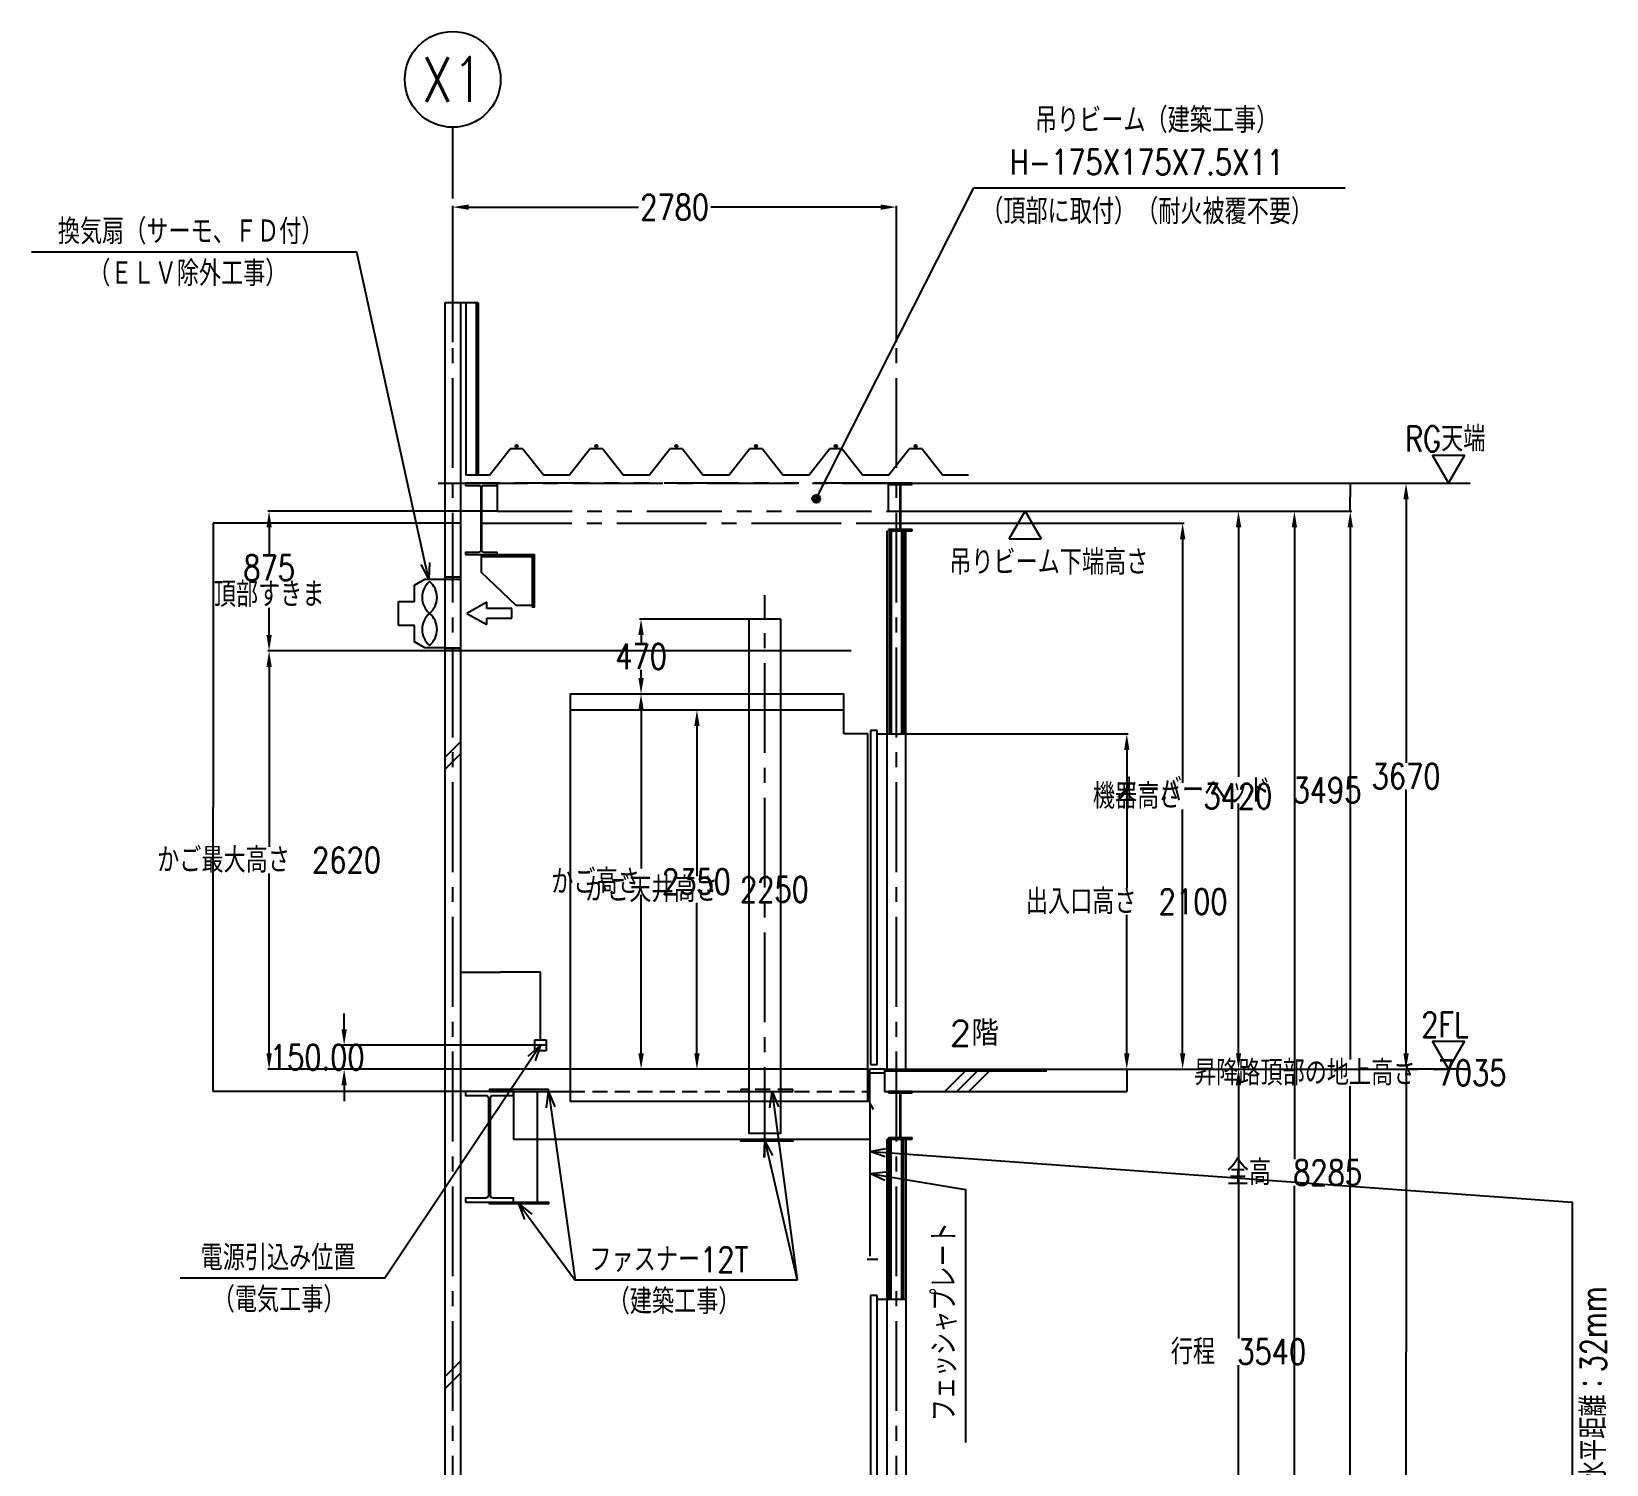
# Model space of a CAD drawing. Extents: x 6277 to 40502, y 903 to 24570.
# Drawn here: x 21461 to 31326, y 13831 to 22807 of the extents above; entities that cross this region are included whole.
import ezdxf
from ezdxf.enums import TextEntityAlignment as Align

# ---------------------------------------------------------------- set-up
doc = ezdxf.new("R2010")
doc.units = 0
doc.header["$LTSCALE"] = 750
doc.header["$MEASUREMENT"] = 0
for name, pattern in [('CENTER2', [1.125, 0.75, -0.125, 0.125, -0.125]), ('HIDDEN2', [0.1875, 0.125, -0.0625]), ('PHANTOM2', [1.25, 0.625, -0.125, 0.125, -0.125, 0.125, -0.125])]:
    doc.linetypes.add(name, pattern=pattern)
doc.layers.get('0').update_dxf_attribs({"linetype": 'CONTINUOUS'})
doc.layers.get('DEFPOINTS').update_dxf_attribs({"color": 8, "linetype": 'CONTINUOUS'})
for name, color, linetype in [('00-CENT', 7, 'CENTER2'), ('00-OBJE', 3, 'CONTINUOUS'), ('01-寸法１', 6, 'CONTINUOUS'), ('01-床', 3, 'CONTINUOUS'), ('01-梁_S', 7, 'CONTINUOUS'), ('ZZ-BUILD-AXIS-T', 7, 'CENTER2'), ('ZZ-BUILD-BLN-T', 7, 'CONTINUOUS'), ('ZZ-BUILD-BM2', 2, 'CONTINUOUS'), ('ZZ-BUILD-F', 3, 'CONTINUOUS'), ('ZZ-BUILD-FF', 3, 'CONTINUOUS'), ('ZZ-BUILD-W', 3, 'CONTINUOUS'), ('ZZ-COMMENT', 6, 'CONTINUOUS'), ('ZZ-DIM-COM1', 6, 'CONTINUOUS'), ('ZZ-DIM-COM2', 7, 'CONTINUOUS'), ('ZZ-ETC', 7, 'CONTINUOUS'), ('ZZ-OBJE', 3, 'CONTINUOUS'), ('ZZ-TEXT', 4, 'CONTINUOUS')]:
    doc.layers.add(name, color=color, linetype=linetype)
doc.styles.add('MITOFREE', font='romans.shx', dxfattribs={"width": 0.8, "bigfont": 'extfont.shx'})
doc.styles.add('MITOH', font='romans.shx', dxfattribs={"width": 0.8, "bigfont": 'extfont.shx'})
doc.dimstyles.get("Standard").update_dxf_attribs({"dimtxt": 0.18, "dimasz": 0.18, "dimexe": 0.18, "dimexo": 0.0625, "dimgap": 0.09, "dimtad": 0, "dimtih": 1, "dimtoh": 1, "dimzin": 0, "dimdsep": 46, "dimtxsty": 'MITOH', "dimcen": 0.09, "dimadec": 0, "dimazin": 0, "dimtfac": 1, "dimtofl": 0, "dimtmove": 2, "dimatfit": 3, "dimfxl": 1, "dimtolj": 1, "dimarcsym": 0})

# ---------------------------------------------------------------- blocks, each defined once
blk = doc.blocks.new('*U221')
at = {"layer": 'ZZ-COMMENT', "style": 'MITOH', "width": 0.8}
for s, p in [('換気扇（サーモ、ＦＤ付）', (21458.6, 21634.9)), ('（ＥＬＶ除外工事）', (21649.1, 21372.4))]:
    blk.add_text(s, height=157.5, dxfattribs=at).set_placement(p)
blk = doc.blocks.new('_OPEN30')
at = {"color": 0, "linetype": 'ByBlock'}
for p, q in [((-1, 0.268), (0, 0)), ((0, 0), (-1, -0.268)), ((0, 0), (-1, 0))]:
    blk.add_line(p, q, dxfattribs=at)
blk = doc.blocks.new('*U222')
at = {"layer": 'ZZ-COMMENT'}
blk.add_lwpolyline([(23760.5, 19634.1), (23331.9, 21584.9), (23321.9, 21584.9)], dxfattribs=at)
at = {"layer": 'ZZ-COMMENT', "xscale": 100, "yscale": 100, "zscale": 100, "rotation": 282.3895427783778}
blk.add_blockref('_OPEN30', (23781.9, 19536.4), dxfattribs=at)
blk = doc.blocks.new('*U225')
at = {"layer": 'ZZ-COMMENT', "style": 'MITOH', "width": 0.8}
blk.add_text('フェッシャプレート', height=157.5, rotation=90, dxfattribs=at).set_placement((27088.9, 14261.1))
blk = doc.blocks.new('*U226')
at = {"layer": 'ZZ-COMMENT'}
blk.add_lwpolyline([(26642.5, 15796.5), (27143.9, 15712.9), (27143.9, 15702.9)], dxfattribs=at)
at = {"layer": 'ZZ-COMMENT', "xscale": 100, "yscale": 100, "zscale": 100, "rotation": 170.5376777919743}
blk.add_blockref('_OPEN30', (26543.9, 15812.9), dxfattribs=at)
blk = doc.blocks.new('*U227')
at = {"layer": 'ZZ-COMMENT', "style": 'MITOH', "width": 0.8}
for s, p in [('かごの床先と昇降路の壁（フェッシャプレート）との水平距離：32mm', (31156.4, 10548.1)), ('出入口の床先とかごの床先との水平距離：10mm', (30893.9, 10539.7))]:
    blk.add_text(s, height=157.5, rotation=90, dxfattribs=at).set_placement(p)
blk = doc.blocks.new('*U228')
at = {"layer": 'ZZ-COMMENT'}
blk.add_lwpolyline([(26643.6, 15944.2), (30943.9, 15632.9), (30943.9, 15622.9)], dxfattribs=at)
at = {"layer": 'ZZ-COMMENT', "xscale": 100, "yscale": 100, "zscale": 100, "rotation": 175.86004902017}
blk.add_blockref('_OPEN30', (26543.9, 15951.4), dxfattribs=at)
blk = doc.blocks.new('*D275')
at = {"layer": 'DEFPOINTS', "color": 0, "transparency": 16777216}
for p in [(26878.9, 21707.4), (24098.9, 20857.4), (26878.9, 20857.4)]:
    blk.add_point(p, dxfattribs=at)
at = {"layer": 'ZZ-DIM-COM1', "color": 0, "lineweight": -2, "transparency": 16777216}
for p, q in [((24098.9, 20860.5), (24098.9, 21716.4)), ((24198.9, 21707.4), (25262.4, 21707.4)), ((26778.9, 21707.4), (25715.4, 21707.4)), ((26878.9, 20860.5), (26878.9, 21716.4))]:
    blk.add_line(p, q, dxfattribs=at)
at = {"layer": 'ZZ-DIM-COM1', "color": 0, "transparency": 16777216}
for points in [[(24198.9, 21724), (24198.9, 21690.7), (24098.9, 21707.4)], [(26778.9, 21724), (26778.9, 21690.7), (26878.9, 21707.4)]]:
    blk.add_solid(points, dxfattribs=at)
at = {"layer": 'ZZ-DIM-COM1', "color": 0, "transparency": 16777216, "insert": (25488.9, 21707.4), "char_height": 157.5, "attachment_point": 5, "style": 'MITOH'}
blk.add_mtext('\\A1;2780', dxfattribs=at)
blk = doc.blocks.new('*D276')
at = {"layer": 'DEFPOINTS', "color": 0, "transparency": 16777216}
for p in [(26936.4, 18407.4), (28321.4, 18407.4), (27821.4, 16307.4)]:
    blk.add_point(p, dxfattribs=at)
at = {"layer": 'ZZ-DIM-COM1', "color": 0, "lineweight": -2, "transparency": 16777216}
for p, q in [((26939.5, 18407.4), (28330.4, 18407.4)), ((28321.4, 18307.4), (28321.4, 17440.6)), ((28321.4, 16407.4), (28321.4, 17274.1)), ((27824.5, 16307.4), (28330.4, 16307.4))]:
    blk.add_line(p, q, dxfattribs=at)
at = {"layer": 'ZZ-DIM-COM1', "color": 0, "transparency": 16777216}
for points in [[(28304.8, 18307.4), (28338.1, 18307.4), (28321.4, 18407.4)], [(28304.8, 16407.4), (28338.1, 16407.4), (28321.4, 16307.4)]]:
    blk.add_solid(points, dxfattribs=at)
at = {"layer": 'ZZ-DIM-COM1', "color": 0, "transparency": 16777216, "insert": (28321.4, 17357.4), "char_height": 157.5, "attachment_point": 5, "style": 'MITOH'}
blk.add_mtext('\\A1;出入口高さ\u30002100', dxfattribs=at)
blk = doc.blocks.new('*D277')
at = {"layer": 'DEFPOINTS', "color": 0, "transparency": 16777216}
for p in [(26828.9, 19977.4), (30070.8, 19977.4), (27821.4, 16307.4)]:
    blk.add_point(p, dxfattribs=at)
at = {"layer": 'ZZ-DIM-COM1', "color": 0, "lineweight": -2, "transparency": 16777216}
for p, q in [((26832, 19977.4), (30079.8, 19977.4)), ((30070.8, 19877.4), (30070.8, 18225.6)), ((30070.8, 16407.4), (30070.8, 18059.1)), ((27824.5, 16307.4), (30079.8, 16307.4))]:
    blk.add_line(p, q, dxfattribs=at)
at = {"layer": 'ZZ-DIM-COM1', "color": 0, "transparency": 16777216}
for points in [[(30054.2, 19877.4), (30087.5, 19877.4), (30070.8, 19977.4)], [(30054.2, 16407.4), (30087.5, 16407.4), (30070.8, 16307.4)]]:
    blk.add_solid(points, dxfattribs=at)
at = {"layer": 'ZZ-DIM-COM1', "color": 0, "transparency": 16777216, "insert": (30070.8, 18142.4), "char_height": 157.5, "attachment_point": 5, "style": 'MITOH'}
blk.add_mtext('\\A1;3670', dxfattribs=at)
blk = doc.blocks.new('*D279')
at = {"layer": 'DEFPOINTS', "color": 0, "transparency": 16777216}
for p in [(27821.4, 16307.4), (29021.4, 16307.4), (27821.4, 12767.4)]:
    blk.add_point(p, dxfattribs=at)
at = {"layer": 'ZZ-DIM-COM1', "color": 0, "lineweight": -2, "transparency": 16777216}
for p, q in [((27824.5, 16307.4), (29030.4, 16307.4)), ((29021.4, 16207.4), (29021.4, 14620.6)), ((29021.4, 12867.4), (29021.4, 14454.1)), ((27824.5, 12767.4), (29030.4, 12767.4))]:
    blk.add_line(p, q, dxfattribs=at)
at = {"layer": 'ZZ-DIM-COM1', "color": 0, "transparency": 16777216}
for points in [[(29004.8, 16207.4), (29038.1, 16207.4), (29021.4, 16307.4)], [(29004.8, 12867.4), (29038.1, 12867.4), (29021.4, 12767.4)]]:
    blk.add_solid(points, dxfattribs=at)
at = {"layer": 'ZZ-DIM-COM1', "color": 0, "transparency": 16777216, "insert": (29021.4, 14537.4), "char_height": 157.5, "attachment_point": 5, "style": 'MITOH'}
blk.add_mtext('\\A1;行程\u30003540', dxfattribs=at)
blk = doc.blocks.new('*D280')
at = {"layer": 'DEFPOINTS', "color": 0, "transparency": 16777216}
for p in [(26828.9, 19802.4), (29021.4, 19802.4), (27821.4, 16307.4)]:
    blk.add_point(p, dxfattribs=at)
at = {"layer": 'ZZ-DIM-COM1', "color": 0, "lineweight": -2, "transparency": 16777216}
for p, q in [((26832, 19802.4), (29030.4, 19802.4)), ((29021.4, 19702.4), (29021.4, 18138.1)), ((29021.4, 16407.4), (29021.4, 17971.6)), ((27824.5, 16307.4), (29030.4, 16307.4))]:
    blk.add_line(p, q, dxfattribs=at)
at = {"layer": 'ZZ-DIM-COM1', "color": 0, "transparency": 16777216}
for points in [[(29004.8, 19702.4), (29038.1, 19702.4), (29021.4, 19802.4)], [(29004.8, 16407.4), (29038.1, 16407.4), (29021.4, 16307.4)]]:
    blk.add_solid(points, dxfattribs=at)
at = {"layer": 'ZZ-DIM-COM1', "color": 0, "transparency": 16777216, "insert": (29021.4, 18054.9), "char_height": 157.5, "attachment_point": 5, "style": 'MITOH'}
blk.add_mtext('\\A1;オーバーヘッド\u30003495', dxfattribs=at)
blk = doc.blocks.new('*D281')
at = {"layer": 'DEFPOINTS', "color": 0, "transparency": 16777216}
for p in [(26828.9, 19977.4), (29721.4, 19977.4), (26828.9, 19802.4)]:
    blk.add_point(p, dxfattribs=at)
at = {"layer": 'ZZ-DIM-COM1', "color": 0, "lineweight": -2, "transparency": 16777216}
for p, q in [((26829, 19977.4), (29721.6, 19977.4)), ((29721.4, 19977.2), (29721.4, 19890)), ((29721.4, 19802.5), (29721.4, 19889.7)), ((26829, 19802.4), (29721.6, 19802.4))]:
    blk.add_line(p, q, dxfattribs=at)
at = {"layer": 'ZZ-DIM-COM1', "color": 0, "transparency": 16777216}
for points in [[(29721.4, 19977.2), (29721.4, 19977.2), (29721.4, 19977.4)], [(29721.4, 19802.5), (29721.4, 19802.5), (29721.4, 19802.4)]]:
    blk.add_solid(points, dxfattribs=at)
at = {"layer": 'ZZ-DIM-COM1', "color": 0, "transparency": 16777216, "insert": (29721.4, 19889.9), "char_height": 0.18, "attachment_point": 5, "style": 'MITOH'}
blk.add_mtext('\\A1;175.00', dxfattribs=at)
blk = doc.blocks.new('*D282')
at = {"layer": 'DEFPOINTS', "color": 0, "transparency": 16777216}
for p in [(26828.9, 19802.4), (29371.4, 19802.4), (26803.9, 11517.4)]:
    blk.add_point(p, dxfattribs=at)
at = {"layer": 'ZZ-DIM-COM1', "color": 0, "lineweight": -2, "transparency": 16777216}
for p, q in [((26832, 19802.4), (29380.4, 19802.4)), ((29371.4, 19702.4), (29371.4, 15743.1)), ((29371.4, 11617.4), (29371.4, 15576.6)), ((26807, 11517.4), (29380.4, 11517.4))]:
    blk.add_line(p, q, dxfattribs=at)
at = {"layer": 'ZZ-DIM-COM1', "color": 0, "transparency": 16777216}
for points in [[(29354.8, 19702.4), (29388.1, 19702.4), (29371.4, 19802.4)], [(29354.8, 11617.4), (29388.1, 11617.4), (29371.4, 11517.4)]]:
    blk.add_solid(points, dxfattribs=at)
at = {"layer": 'ZZ-DIM-COM1', "color": 0, "transparency": 16777216, "insert": (29371.4, 15659.9), "char_height": 157.5, "attachment_point": 5, "style": 'MITOH'}
blk.add_mtext('\\A1;全高\u30008285', dxfattribs=at)
blk = doc.blocks.new('*D283')
at = {"layer": 'DEFPOINTS', "color": 0, "transparency": 16777216}
for p in [(26828.9, 19802.4), (29721.4, 19802.4), (27896.4, 12767.4)]:
    blk.add_point(p, dxfattribs=at)
at = {"layer": 'ZZ-DIM-COM1', "color": 0, "lineweight": -2, "transparency": 16777216}
for p, q in [((26832, 19802.4), (29730.4, 19802.4)), ((29721.4, 19702.4), (29721.4, 16368.1)), ((29721.4, 12867.4), (29721.4, 16201.6)), ((27899.5, 12767.4), (29730.4, 12767.4))]:
    blk.add_line(p, q, dxfattribs=at)
at = {"layer": 'ZZ-DIM-COM1', "color": 0, "transparency": 16777216}
for points in [[(29704.8, 19702.4), (29738.1, 19702.4), (29721.4, 19802.4)], [(29704.8, 12867.4), (29738.1, 12867.4), (29721.4, 12767.4)]]:
    blk.add_solid(points, dxfattribs=at)
at = {"layer": 'ZZ-DIM-COM1', "color": 0, "transparency": 16777216, "insert": (29721.4, 16284.9), "char_height": 157.5, "attachment_point": 5, "style": 'MITOH'}
blk.add_mtext('\\A1;昇降路頂部の地上高さ\u30007035', dxfattribs=at)
blk = doc.blocks.new('*D284')
at = {"layer": 'DEFPOINTS', "color": 0, "transparency": 16777216}
for p in [(22948.9, 18927.4), (26598.9, 18927.4), (26698.9, 16307.4)]:
    blk.add_point(p, dxfattribs=at)
at = {"layer": 'ZZ-DIM-COM1', "color": 0, "lineweight": -2, "transparency": 16777216}
for p, q in [((26595.8, 18927.4), (22939.9, 18927.4)), ((22948.9, 18827.4), (22948.9, 17700.6)), ((22948.9, 16407.4), (22948.9, 17534.1)), ((26695.8, 16307.4), (22939.9, 16307.4))]:
    blk.add_line(p, q, dxfattribs=at)
at = {"layer": 'ZZ-DIM-COM1', "color": 0, "transparency": 16777216}
for points in [[(22932.3, 18827.4), (22965.6, 18827.4), (22948.9, 18927.4)], [(22932.3, 16407.4), (22965.6, 16407.4), (22948.9, 16307.4)]]:
    blk.add_solid(points, dxfattribs=at)
at = {"layer": 'ZZ-DIM-COM1', "color": 0, "transparency": 16777216, "insert": (22948.9, 17617.4), "char_height": 157.5, "attachment_point": 5, "style": 'MITOH'}
blk.add_mtext('\\A1;かご最大高さ\u30002620', dxfattribs=at)
blk = doc.blocks.new('*D285')
at = {"layer": 'DEFPOINTS', "color": 0, "transparency": 16777216}
for p in [(22948.9, 19802.4), (24377.9, 19802.4), (26598.9, 18927.4)]:
    blk.add_point(p, dxfattribs=at)
at = {"layer": 'ZZ-DIM-COM1', "color": 0, "lineweight": -2, "transparency": 16777216}
for p, q in [((24374.8, 19802.4), (22939.9, 19802.4)), ((22948.9, 19702.4), (22948.9, 19531.4)), ((22948.9, 19027.4), (22948.9, 19198.4)), ((26595.8, 18927.4), (22939.9, 18927.4))]:
    blk.add_line(p, q, dxfattribs=at)
at = {"layer": 'ZZ-DIM-COM1', "color": 0, "transparency": 16777216}
for points in [[(22932.3, 19702.4), (22965.6, 19702.4), (22948.9, 19802.4)], [(22932.3, 19027.4), (22965.6, 19027.4), (22948.9, 18927.4)]]:
    blk.add_solid(points, dxfattribs=at)
at = {"layer": 'ZZ-DIM-COM1', "color": 0, "transparency": 16777216, "char_height": 157.5, "attachment_point": 5, "style": 'MITOH'}
for s, insert in [('\\A1;875', (22948.9, 19448.1)), ('\\A1;頂部すきま', (22948.9, 19281.6))]:
    blk.add_mtext(s, dxfattribs=dict(at, insert=insert))
blk = doc.blocks.new('*D286')
at = {"layer": 'DEFPOINTS', "color": 0, "transparency": 16777216}
for p in [(27821.4, 16307.4), (28321.4, 16307.4), (26977.9, 16167.4)]:
    blk.add_point(p, dxfattribs=at)
at = {"layer": 'ZZ-DIM-COM1', "color": 0, "lineweight": -2, "transparency": 16777216}
for p, q in [((27821.5, 16307.4), (28321.6, 16307.4)), ((28321.4, 16307.2), (28321.4, 16168)), ((26978, 16167.4), (28321.6, 16167.4)), ((28321.4, 16167.5), (28321.4, 16167.6))]:
    blk.add_line(p, q, dxfattribs=at)
at = {"layer": 'ZZ-DIM-COM1', "color": 0, "transparency": 16777216}
for points in [[(28321.4, 16307.2), (28321.4, 16307.2), (28321.4, 16307.4)], [(28321.4, 16167.5), (28321.4, 16167.5), (28321.4, 16167.4)]]:
    blk.add_solid(points, dxfattribs=at)
at = {"layer": 'ZZ-DIM-COM1', "color": 0, "transparency": 16777216, "insert": (28321.4, 16167.8), "char_height": 0.18, "attachment_point": 5, "style": 'MITOH'}
blk.add_mtext('\\A1;140.00', dxfattribs=at)
blk = doc.blocks.new('*U241')
at = {"layer": 'ZZ-TEXT', "style": 'MITOH', "width": 0.8}
blk.add_text('2FL', height=157.5, dxfattribs=at).set_placement((29998.4, 16666.4))
blk = doc.blocks.new('*U242')
at = {"layer": 'ZZ-TEXT', "style": 'MITOH', "width": 0.8}
blk.add_text('RG天端', height=157.5, dxfattribs=at).set_placement((29897, 20336.4))
blk = doc.blocks.new('*U243')
at = {"layer": 'ZZ-COMMENT', "style": 'MITOH', "width": 0.8}
for s, p in [('電源引込み位置', (22353, 15207.1)), ('（電気工事）', (22428.6, 14944.6))]:
    blk.add_text(s, height=157.5, dxfattribs=at).set_placement(p)
blk = doc.blocks.new('*U244')
at = {"layer": 'ZZ-COMMENT'}
blk.add_lwpolyline([(24426.3, 16533.3), (23506.6, 15157.1), (23496.6, 15157.1)], dxfattribs=at)
at = {"layer": 'ZZ-COMMENT', "xscale": 100, "yscale": 100, "zscale": 100, "rotation": 56.24244146039536}
blk.add_blockref('_OPEN30', (24481.9, 16616.4), dxfattribs=at)
blk = doc.blocks.new('*D295')
at = {"layer": 'DEFPOINTS', "color": 0, "transparency": 16777216}
for p in [(23418.9, 16457.4), (24683.9, 16457.4), (24048.9, 16307.4)]:
    blk.add_point(p, dxfattribs=at)
at = {"layer": 'ZZ-DIM-COM2', "color": 0, "lineweight": -2, "transparency": 16777216}
for p, q in [((23418.9, 16557.4), (23418.9, 16657.4)), ((24680.8, 16457.4), (23409.9, 16457.4)), ((24045.8, 16307.4), (23409.9, 16307.4)), ((23418.9, 16207.4), (23418.9, 16107.4))]:
    blk.add_line(p, q, dxfattribs=at)
at = {"layer": 'ZZ-DIM-COM2', "color": 0, "transparency": 16777216}
for points in [[(23402.3, 16557.4), (23435.6, 16557.4), (23418.9, 16457.4)], [(23402.3, 16207.4), (23435.6, 16207.4), (23418.9, 16307.4)]]:
    blk.add_solid(points, dxfattribs=at)
at = {"layer": 'ZZ-DIM-COM2', "color": 0, "transparency": 16777216, "insert": (23250.2, 16382.4), "char_height": 157.5, "attachment_point": 5, "style": 'MITOH'}
blk.add_mtext('\\A1;150.00', dxfattribs=at)
blk = doc.blocks.new('*D296')
at = {"layer": 'DEFPOINTS', "color": 0, "transparency": 16777216}
for p in [(24648.9, 16914.6), (24648.9, 16492.4), (24148.9, 16457.4)]:
    blk.add_point(p, dxfattribs=at)
at = {"layer": 'ZZ-DIM-COM1', "color": 0, "lineweight": -2, "transparency": 16777216}
for p, q in [((24148.9, 16457.4), (24148.9, 16914.8)), ((24149.1, 16914.6), (24398.5, 16914.6)), ((24648.7, 16914.6), (24399.4, 16914.6)), ((24648.9, 16492.4), (24648.9, 16914.8))]:
    blk.add_line(p, q, dxfattribs=at)
at = {"layer": 'ZZ-DIM-COM1', "color": 0, "transparency": 16777216}
for points in [[(24149.1, 16914.6), (24149.1, 16914.5), (24148.9, 16914.6)], [(24648.7, 16914.6), (24648.7, 16914.5), (24648.9, 16914.6)]]:
    blk.add_solid(points, dxfattribs=at)
at = {"layer": 'ZZ-DIM-COM1', "color": 0, "transparency": 16777216, "insert": (24398.9, 16914.6), "char_height": 0.18, "attachment_point": 5, "style": 'MITOH'}
blk.add_mtext('\\A1;500.00', dxfattribs=at)
blk = doc.blocks.new('*D297')
at = {"layer": 'DEFPOINTS', "color": 0, "transparency": 16777216}
for p in [(25953.9, 18657.4), (25278.9, 16307.4), (25953.9, 16307.4)]:
    blk.add_point(p, dxfattribs=at)
at = {"layer": 'ZZ-DIM-COM1', "color": 0, "lineweight": -2, "transparency": 16777216}
for p, q in [((25950.8, 18657.4), (25269.9, 18657.4)), ((25278.9, 18557.4), (25278.9, 17565.6)), ((25278.9, 16407.4), (25278.9, 17399.1)), ((25950.8, 16307.4), (25269.9, 16307.4))]:
    blk.add_line(p, q, dxfattribs=at)
at = {"layer": 'ZZ-DIM-COM1', "color": 0, "transparency": 16777216}
for points in [[(25262.3, 18557.4), (25295.6, 18557.4), (25278.9, 18657.4)], [(25262.3, 16407.4), (25295.6, 16407.4), (25278.9, 16307.4)]]:
    blk.add_solid(points, dxfattribs=at)
at = {"layer": 'ZZ-DIM-COM1', "color": 0, "transparency": 16777216, "insert": (25278.9, 17482.4), "char_height": 157.5, "attachment_point": 5, "style": 'MITOH'}
blk.add_mtext('\\A1;かご高さ\u30002350', dxfattribs=at)
blk = doc.blocks.new('*D298')
at = {"layer": 'DEFPOINTS', "color": 0, "transparency": 16777216}
for p in [(25278.9, 19127.4), (25953.9, 19127.4), (25953.9, 18657.4)]:
    blk.add_point(p, dxfattribs=at)
at = {"layer": 'ZZ-DIM-COM1', "color": 0, "lineweight": -2, "transparency": 16777216}
for p, q in [((25950.8, 19127.4), (25269.9, 19127.4)), ((25278.9, 19027.4), (25278.9, 18975.6)), ((25278.9, 18757.4), (25278.9, 18809.1)), ((25950.8, 18657.4), (25269.9, 18657.4))]:
    blk.add_line(p, q, dxfattribs=at)
at = {"layer": 'ZZ-DIM-COM1', "color": 0, "transparency": 16777216}
for points in [[(25262.3, 19027.4), (25295.6, 19027.4), (25278.9, 19127.4)], [(25262.3, 18757.4), (25295.6, 18757.4), (25278.9, 18657.4)]]:
    blk.add_solid(points, dxfattribs=at)
at = {"layer": 'ZZ-DIM-COM1', "color": 0, "transparency": 16777216, "insert": (25278.9, 18892.4), "char_height": 157.5, "attachment_point": 5, "style": 'MITOH'}
blk.add_mtext('\\A1;470', dxfattribs=at)
blk = doc.blocks.new('*D299')
at = {"layer": 'DEFPOINTS', "color": 0, "transparency": 16777216}
for p in [(25628.9, 18557.4), (25953.9, 18557.4), (25953.9, 16307.4)]:
    blk.add_point(p, dxfattribs=at)
at = {"layer": 'ZZ-DIM-COM1', "color": 0, "lineweight": -2, "transparency": 16777216}
for p, q in [((25950.8, 18557.4), (25619.9, 18557.4)), ((25628.9, 18457.4), (25628.9, 17515.6)), ((25628.9, 16407.4), (25628.9, 17349.1)), ((25950.8, 16307.4), (25619.9, 16307.4))]:
    blk.add_line(p, q, dxfattribs=at)
at = {"layer": 'ZZ-DIM-COM1', "color": 0, "transparency": 16777216}
for points in [[(25612.3, 18457.4), (25645.6, 18457.4), (25628.9, 18557.4)], [(25612.3, 16407.4), (25645.6, 16407.4), (25628.9, 16307.4)]]:
    blk.add_solid(points, dxfattribs=at)
at = {"layer": 'ZZ-DIM-COM1', "color": 0, "transparency": 16777216, "insert": (25628.9, 17432.4), "char_height": 157.5, "attachment_point": 5, "style": 'MITOH'}
blk.add_mtext('\\A1;かご天井高さ\u30002250', dxfattribs=at)
blk = doc.blocks.new('*U247')
at = {"layer": '01-寸法１', "color": 6, "style": 'MITOFREE', "width": 0.8}
blk.add_text('（頂部に取付）（耐火被覆不要）', height=157.5, rotation=359.93465, dxfattribs=at).set_placement((27242.6, 21761.3))
blk = doc.blocks.new('*U248')
at = {"layer": '01-寸法１', "color": 6, "style": 'MITOFREE', "width": 0.8}
for s, p in [('吊りビーム（建築工事）', (27578.7, 22332.9)), ('H-175X175X7.5X11', (27420.6, 22070.6))]:
    blk.add_text(s, height=157.5, rotation=359.93465, dxfattribs=at).set_placement(p)
blk = doc.blocks.new('DOTSMALL')
at = {"color": 0, "linetype": 'ByBlock'}
blk.add_line((0, 0), (-1, 0), dxfattribs=at)
for radius in [0.25, 0.17, 0.09]:
    blk.add_circle((0, 0), radius, dxfattribs=at)
blk = doc.blocks.new('*U249')
at = {"layer": 'ZZ-COMMENT'}
blk.add_lwpolyline([(26209.6, 20040), (27197.4, 21987.2)], dxfattribs=at)
at = {"layer": 'ZZ-COMMENT', "xscale": 100, "yscale": 100, "zscale": 100, "rotation": 243.1038301232013}
blk.add_blockref('DOTSMALL', (26209.6, 20040), dxfattribs=at)
blk = doc.blocks.new('*D302')
at = {"layer": 'DEFPOINTS', "color": 0, "transparency": 16777216}
for p in [(30471.4, 16307.4), (30070.8, 12767.4), (30471.4, 12767.4)]:
    blk.add_point(p, dxfattribs=at)
at = {"layer": 'ZZ-DIM-COM1', "color": 0, "lineweight": -2, "transparency": 16777216}
for p, q in [((30471.4, 16307.4), (30070.7, 16307.4)), ((30070.8, 16307.2), (30070.8, 14537.5)), ((30070.8, 12767.5), (30070.8, 14537.2)), ((30471.4, 12767.4), (30070.7, 12767.4))]:
    blk.add_line(p, q, dxfattribs=at)
at = {"layer": 'ZZ-DIM-COM1', "color": 0, "transparency": 16777216}
for points in [[(30070.8, 16307.2), (30070.9, 16307.2), (30070.8, 16307.4)], [(30070.8, 12767.5), (30070.9, 12767.5), (30070.8, 12767.4)]]:
    blk.add_solid(points, dxfattribs=at)
at = {"layer": 'ZZ-DIM-COM1', "color": 0, "transparency": 16777216, "insert": (30070.8, 14537.4), "char_height": 0.18, "attachment_point": 5, "style": 'MITOH'}
blk.add_mtext('\\A1;3540.00', dxfattribs=at)
blk = doc.blocks.new('*D303')
at = {"layer": 'DEFPOINTS', "color": 0, "transparency": 16777216}
for p in [(22598.9, 19727.4), (24148.9, 19727.4), (24178.9, 16167.4)]:
    blk.add_point(p, dxfattribs=at)
at = {"layer": 'ZZ-DIM-COM1', "color": 0, "lineweight": -2, "transparency": 16777216}
for p, q in [((24148.9, 19727.4), (22598.7, 19727.4)), ((22598.9, 19727.2), (22598.9, 17947.5)), ((22598.9, 16167.5), (22598.9, 17947.2)), ((24178.9, 16167.4), (22598.7, 16167.4))]:
    blk.add_line(p, q, dxfattribs=at)
at = {"layer": 'ZZ-DIM-COM1', "color": 0, "transparency": 16777216}
for points in [[(22598.9, 19727.2), (22598.9, 19727.2), (22598.9, 19727.4)], [(22598.9, 16167.5), (22598.9, 16167.5), (22598.9, 16167.4)]]:
    blk.add_solid(points, dxfattribs=at)
at = {"layer": 'ZZ-DIM-COM1', "color": 0, "transparency": 16777216, "insert": (22598.9, 17947.4), "char_height": 0.18, "attachment_point": 5, "style": 'MITOH'}
blk.add_mtext('\\A1;3560.00', dxfattribs=at)
blk = doc.blocks.new('*D304')
at = {"layer": 'DEFPOINTS', "color": 0, "transparency": 16777216}
for p in [(26708.9, 19727.4), (28671.4, 19727.4), (27821.4, 16307.4)]:
    blk.add_point(p, dxfattribs=at)
at = {"layer": 'ZZ-DIM-COM1', "color": 0, "lineweight": -2, "transparency": 16777216}
for p, q in [((26712, 19727.4), (28680.4, 19727.4)), ((28671.4, 19627.4), (28671.4, 18100.6)), ((28671.4, 16407.4), (28671.4, 17934.1)), ((27824.5, 16307.4), (28680.4, 16307.4))]:
    blk.add_line(p, q, dxfattribs=at)
at = {"layer": 'ZZ-DIM-COM1', "color": 0, "transparency": 16777216}
for points in [[(28654.8, 19627.4), (28688.1, 19627.4), (28671.4, 19727.4)], [(28654.8, 16407.4), (28688.1, 16407.4), (28671.4, 16307.4)]]:
    blk.add_solid(points, dxfattribs=at)
at = {"layer": 'ZZ-DIM-COM1', "color": 0, "transparency": 16777216, "insert": (28671.4, 18017.4), "char_height": 157.5, "attachment_point": 5, "style": 'MITOH'}
blk.add_mtext('\\A1;機器高さ\u30003420', dxfattribs=at)
blk = doc.blocks.new('*U254')
at = {"layer": 'ZZ-COMMENT', "style": 'MITOH', "width": 0.8}
for s, p in [('ファスナー12T', (24788.4, 15195.4)), ('（建築工事）', (24903, 14932.9))]:
    blk.add_text(s, height=157.5, dxfattribs=at).set_placement(p)
blk = doc.blocks.new('*U255')
at = {"layer": 'ZZ-COMMENT'}
blk.add_lwpolyline([(25945.6, 16227.3), (26089.4, 15145.4)], dxfattribs=at)
at = {"layer": 'ZZ-COMMENT', "xscale": 100, "yscale": 100, "zscale": 100, "rotation": 97.56929894468422}
blk.add_blockref('_OPEN30', (25932.4, 16326.4), dxfattribs=at)
blk = doc.blocks.new('*U256')
at = {"layer": 'ZZ-COMMENT'}
blk.add_lwpolyline([(25909.5, 15919), (26089.4, 15145.4)], dxfattribs=at)
at = {"layer": 'ZZ-COMMENT', "xscale": 100, "yscale": 100, "zscale": 100, "rotation": 103.0862690427615}
blk.add_blockref('_OPEN30', (25886.9, 16016.4), dxfattribs=at)
blk = doc.blocks.new('*U257')
at = {"layer": 'ZZ-COMMENT'}
blk.add_lwpolyline([(24545.9, 16227.4), (24698.6, 15145.4)], dxfattribs=at)
at = {"layer": 'ZZ-COMMENT', "xscale": 100, "yscale": 100, "zscale": 100, "rotation": 98.03323976275992}
blk.add_blockref('_OPEN30', (24531.9, 16326.4), dxfattribs=at)
blk = doc.blocks.new('*U258')
at = {"layer": 'ZZ-COMMENT'}
blk.add_lwpolyline([(24406.2, 15541.9), (24698.6, 15145.4)], dxfattribs=at)
at = {"layer": 'ZZ-COMMENT', "xscale": 100, "yscale": 100, "zscale": 100, "rotation": 126.3974001665935}
blk.add_blockref('_OPEN30', (24346.9, 15622.4), dxfattribs=at)

msp = doc.modelspace()

# ---------------------------------------------------------------- linework, layer by layer
for p, q in [((27584.331, 19629.151), (27684.331, 19802.356)), ((27684.331, 19802.356), (27784.331, 19629.151)), ((27584.331, 19629.151), (27784.331, 19629.151))]:
    msp.add_line(p, q)
at = {"layer": '00-CENT', "linetype": 'CENTER2'}
msp.add_line((26053.92, 15757.356), (26053.92, 19277.356), dxfattribs=at)
at = {"layer": '00-OBJE', "linetype": 'Continuous'}
for p, q in [((26548.92, 18557.356), (24833.92, 18557.356)), ((26698.92, 16307.356), (24833.92, 16307.356))]:
    msp.add_line(p, q, dxfattribs=at)
for points in [[(26153.92, 19127.356), (25953.92, 19127.356), (25953.92, 15907.356), (26153.92, 15907.356)], [(26548.92, 18407.356), (26548.92, 18657.356), (24833.92, 18657.356), (24833.92, 16107.356), (26698.92, 16107.356), (26698.92, 18407.356)]]:
    msp.add_lwpolyline(points, close=True, dxfattribs=at)
at = {"layer": '01-寸法１', "color": 6, "linetype": 'Continuous'}
msp.add_line((27364.375, 21828.145), (29689.375, 21828.145), dxfattribs=at)
at = {"layer": '01-床'}
for p, q in [((24328.92, 20027.356), (24458.92, 20193.356)), ((24538.92, 20193.356), (24458.92, 20193.356)), ((24498.92, 20204.356), (24498.92, 20193.356)), ((24538.92, 20193.356), (24668.92, 20027.356)), ((24828.92, 20027.356), (24958.92, 20193.356)), ((25038.92, 20193.356), (24958.92, 20193.356)), ((24998.92, 20204.356), (24998.92, 20193.356)), ((25038.92, 20193.356), (25168.92, 20027.356)), ((25328.92, 20027.356), (25458.92, 20193.356)), ((25538.92, 20193.356), (25458.92, 20193.356)), ((25498.92, 20204.356), (25498.92, 20193.356)), ((25538.92, 20193.356), (25668.92, 20027.356)), ((25828.92, 20027.356), (25958.92, 20193.356)), ((26038.92, 20193.356), (25958.92, 20193.356)), ((25998.92, 20204.356), (25998.92, 20193.356)), ((26038.92, 20193.356), (26168.92, 20027.356)), ((26328.92, 20027.356), (26458.92, 20193.356)), ((26538.92, 20193.356), (26458.92, 20193.356)), ((26498.92, 20204.356), (26498.92, 20193.356)), ((26538.92, 20193.356), (26668.92, 20027.356)), ((26828.92, 20027.356), (26958.92, 20193.356)), ((27038.92, 20193.356), (26958.92, 20193.356)), ((26998.92, 20204.356), (26998.92, 20193.356)), ((27038.92, 20193.356), (27168.92, 20027.356)), ((24328.92, 20027.356), (24181.42, 20027.356)), ((24828.92, 20027.356), (24668.92, 20027.356)), ((25328.92, 20027.356), (25168.92, 20027.356)), ((25328.92, 20027.356), (25168.92, 20027.356)), ((25828.92, 20027.356), (25668.92, 20027.356)), ((25828.92, 20027.356), (25668.92, 20027.356)), ((26328.92, 20027.356), (26168.92, 20027.356)), ((26328.92, 20027.356), (26168.92, 20027.356)), ((26828.92, 20027.356), (26668.92, 20027.356)), ((26828.92, 20027.356), (26668.92, 20027.356)), ((27328.92, 20027.356), (27168.92, 20027.356)), ((27328.92, 20027.356), (27168.92, 20027.356))]:
    msp.add_line(p, q, dxfattribs=at)
for centre in [(24498.92, 20211.856), (24998.92, 20211.856), (25498.92, 20211.856), (25998.92, 20211.856), (26498.92, 20211.856), (26998.92, 20211.856)]:
    msp.add_circle(centre, 7.5, dxfattribs=at)
at = {"layer": '01-梁_S'}
for p, q in [((24478.92, 16167.356), (24833.92, 16167.356)), ((24478.92, 16167.356), (24478.92, 15869.356)), ((24478.92, 15869.356), (26708.92, 15869.356))]:
    msp.add_line(p, q, dxfattribs=at)
at = {"layer": '01-梁_S', "color": 2, "linetype": 'HIDDEN2'}
msp.add_line((24833.92, 16167.356), (26708.92, 16167.356), dxfattribs=at)
at = {"layer": '01-梁_S'}
for points in [[(24178.92, 19531.356), (24377.92, 19531.356), (24377.92, 19544.356), (24295.42, 19544.356, -0.414), (24282.42, 19557.356), (24282.42, 19951.356, -0.414), (24295.42, 19964.356), (24377.92, 19964.356), (24377.92, 19977.356), (24178.92, 19977.356), (24178.92, 19964.356), (24261.42, 19964.356, -0.414), (24274.42, 19951.356), (24274.42, 19557.356, -0.414), (24261.42, 19544.356), (24178.92, 19544.356), (24178.92, 19531.356)], [(24178.92, 15475.356), (24478.92, 15475.356), (24478.92, 15499.356), (24353.42, 15499.356, -0.414), (24335.42, 15517.356), (24335.42, 16125.356, -0.414), (24353.42, 16143.356), (24478.92, 16143.356), (24478.92, 16167.356), (24178.92, 16167.356), (24178.92, 16143.356), (24304.42, 16143.356, -0.414), (24322.42, 16125.356), (24322.42, 15517.356, -0.414), (24304.42, 15499.356), (24178.92, 15499.356), (24178.92, 15475.356)]]:
    msp.add_lwpolyline(points, format="xyb", dxfattribs=at)
at = {"layer": '01-梁_S', "color": 5, "linetype": 'PHANTOM2'}
msp.add_lwpolyline([(24377.92, 19977.356), (24377.92, 19802.356), (26828.92, 19802.356), (26828.92, 19977.356)], close=True, dxfattribs=at)
at = {"layer": '01-梁_S', "color": 2, "linetype": 'HIDDEN2'}
msp.add_lwpolyline([(25903.92, 16167.356), (26228.92, 16167.356), (26228.92, 16179.356), (25903.92, 16179.356)], close=True, dxfattribs=at)
at = {"layer": '01-梁_S'}
msp.add_lwpolyline([(25903.92, 15869.356), (26228.92, 15869.356), (26228.92, 15857.356), (25903.92, 15857.356)], close=True, dxfattribs=at)
at = {"layer": 'ZZ-BUILD-AXIS-T', "linetype": 'CENTER2'}
for p, q in [((24098.92, 10792.356), (24098.92, 22207.356)), ((26878.92, 10792.356), (26878.92, 21307.356)), ((24008.016, 19977.356), (30471.42, 19977.356)), ((27896.42, 16307.356), (30471.42, 16307.356))]:
    msp.add_line(p, q, dxfattribs=at)
at = {"layer": 'ZZ-BUILD-BLN-T'}
msp.add_circle((24098.92, 22507.356), 300, dxfattribs=at)
at = {"layer": 'ZZ-BUILD-BM2', "color": 3, "linetype": 'Continuous'}
for p, q in [((26977.92, 19977.356), (26828.92, 19977.356)), ((26828.92, 19977.356), (26828.92, 19969.356)), ((26977.92, 19977.356), (26828.92, 19977.356)), ((26828.92, 19977.356), (26828.92, 19969.356)), ((26828.92, 19969.356), (26900.67, 19969.356)), ((26828.92, 19969.356), (26900.67, 19969.356)), ((26900.67, 19969.356), (26900.67, 19687.356)), ((26906.17, 19969.356), (26977.92, 19969.356)), ((26906.17, 19687.356), (26906.17, 19969.356)), ((26906.17, 19969.356), (26977.92, 19969.356)), ((26977.92, 19969.356), (26977.92, 19977.356)), ((26977.92, 19969.356), (26977.92, 19977.356)), ((26900.67, 19687.356), (26828.92, 19687.356)), ((26828.92, 19687.356), (26828.92, 19679.356)), ((26828.92, 19679.356), (26977.92, 19679.356)), ((26977.92, 19687.356), (26906.17, 19687.356)), ((26977.92, 19679.356), (26977.92, 19687.356)), ((26977.92, 16167.356), (26828.92, 16167.356)), ((26828.92, 16167.356), (26828.92, 16159.356)), ((26828.92, 16159.356), (26900.67, 16159.356)), ((26900.67, 16159.356), (26900.67, 15877.356)), ((26906.17, 15877.356), (26906.17, 16159.356)), ((26906.17, 16159.356), (26977.92, 16159.356)), ((26977.92, 16159.356), (26977.92, 16167.356)), ((26900.67, 15877.356), (26828.92, 15877.356)), ((26828.92, 15877.356), (26828.92, 15869.356)), ((26828.92, 15869.356), (26977.92, 15869.356)), ((26977.92, 15877.356), (26906.17, 15877.356)), ((26977.92, 15869.356), (26977.92, 15877.356))]:
    msp.add_line(p, q, dxfattribs=at)
at = {"layer": 'ZZ-BUILD-F', "linetype": 'Continuous'}
for p, q in [((26803.92, 16297.356), (27821.42, 16297.356)), ((26803.92, 16167.356), (27821.42, 16167.356))]:
    msp.add_line(p, q, dxfattribs=at)
at = {"layer": 'ZZ-BUILD-F', "color": 7, "linetype": 'Continuous'}
for p, q in [((27311.42, 16297.356), (27181.42, 16167.356)), ((27386.42, 16297.356), (27256.42, 16167.356)), ((27461.42, 16297.356), (27331.42, 16167.356))]:
    msp.add_line(p, q, dxfattribs=at)
at = {"layer": 'ZZ-BUILD-FF', "linetype": 'Continuous'}
msp.add_line((26803.92, 16307.356), (27821.42, 16307.356), dxfattribs=at)
at = {"layer": 'ZZ-BUILD-W', "linetype": 'Continuous'}
for p, q in [((24048.92, 21107.356), (24048.92, 16167.356)), ((24258.92, 21107.356), (24048.92, 21107.356)), ((24148.92, 16167.356), (24148.92, 21107.356)), ((24181.42, 21107.356), (24181.42, 20027.356)), ((24246.42, 21107.356), (24246.42, 20027.356)), ((24258.92, 21107.356), (24258.92, 20027.356)), ((26821.42, 16307.356), (26821.42, 19679.356)), ((26833.92, 19679.356), (26833.92, 18407.356)), ((26846.42, 19679.356), (26846.42, 18407.356)), ((26911.42, 18407.356), (26911.42, 19679.356)), ((26923.92, 18407.356), (26923.92, 19679.356)), ((26936.42, 16307.356), (26936.42, 19679.356)), ((26756.92, 18407.356), (26936.42, 18407.356)), ((26821.42, 16307.356), (26936.42, 16307.356)), ((24048.92, 16167.356), (24048.92, 12767.356)), ((24148.92, 12767.356), (24148.92, 16167.356)), ((26821.42, 12767.356), (26821.42, 15869.356)), ((26821.42, 15869.356), (26936.42, 15869.356)), ((26833.92, 14867.356), (26833.92, 15869.356)), ((26846.42, 14867.356), (26846.42, 15869.356)), ((26911.42, 14867.356), (26911.42, 15869.356)), ((26923.92, 14867.356), (26923.92, 15869.356)), ((26936.42, 15869.356), (26936.42, 12767.356)), ((26756.92, 14867.356), (26936.42, 14867.356))]:
    msp.add_line(p, q, dxfattribs=at)
at = {"layer": 'ZZ-BUILD-W', "color": 7, "linetype": 'Continuous'}
for p, q in [((24048.92, 18259.856), (24148.92, 18359.856)), ((24048.92, 18184.856), (24148.92, 18284.856)), ((24048.92, 14379.856), (24148.92, 14479.856)), ((24048.92, 14304.856), (24148.92, 14404.856))]:
    msp.add_line(p, q, dxfattribs=at)
at = {"layer": 'ZZ-COMMENT'}
for p, q in [((23498.92, 21425.856), (21460.52, 21425.856)), ((27310.922, 15553.856), (27310.922, 13969.056)), ((31110.922, 15473.856), (31110.922, 10265.056)), ((23673.575, 14998.066), (22391.175, 14998.066)), ((26256.402, 14986.296), (24865.606, 14986.296))]:
    msp.add_line(p, q, dxfattribs=at)
at = {"layer": 'ZZ-ETC', "linetype": 'Continuous'}
for p, q in [((24313.114, 19232.368), (24188.12, 19162.356)), ((24188.12, 19162.356), (24313.126, 19092.368)), ((24313.117, 19192.37), (24313.114, 19232.368)), ((24468.917, 19192.356), (24313.117, 19192.37)), ((24468.923, 19132.356), (24468.917, 19192.356)), ((24313.126, 19092.368), (24313.121, 19132.37)), ((24313.121, 19132.369), (24468.923, 19132.356))]:
    msp.add_line(p, q, dxfattribs=at)
at = {"layer": 'ZZ-ETC', "extrusion": (1.1e-15, 0, -1)}
for p, q in [((24613.92, 16492.356), (24683.92, 16492.356)), ((24613.92, 16422.356), (24613.92, 16492.356)), ((24683.92, 16492.356), (24683.92, 16422.356)), ((24683.92, 16422.356), (24613.92, 16422.356))]:
    msp.add_line(p, q, dxfattribs=at)
at = {"layer": 'ZZ-OBJE', "color": 1, "linetype": 'CENTER2'}
msp.add_line((24282.42, 19727.356), (26708.92, 19727.356), dxfattribs=at)
at = {"layer": 'ZZ-OBJE'}
for p, q in [((23858.92, 19339.856), (23923.92, 19377.356)), ((23858.92, 19237.356), (23858.92, 19339.856)), ((23923.92, 19377.356), (24048.92, 19377.357)), ((24048.92, 19392.356), (24148.92, 19392.356)), ((24048.92, 19377.356), (24148.92, 19377.356)), ((23758.92, 19237.356), (23858.92, 19237.356)), ((23758.92, 19087.356), (23758.92, 19237.356)), ((23858.92, 19087.356), (23758.92, 19087.356)), ((23858.92, 18984.856), (23858.92, 19087.356)), ((23923.92, 18947.356), (23858.92, 18984.856)), ((24048.92, 18947.357), (23923.92, 18947.356)), ((24048.92, 18947.356), (24148.92, 18947.356)), ((26756.92, 18429.356), (26716.92, 18429.356)), ((26716.92, 18429.356), (26716.92, 16337.356)), ((26756.92, 16337.356), (26756.92, 18429.356)), ((26716.92, 16337.356), (26756.92, 16337.356)), ((26694.92, 15117.356), (26762.92, 15117.356)), ((26762.92, 15117.356), (26762.92, 15117.356)), ((26756.92, 14889.356), (26716.92, 14889.356)), ((26716.92, 14889.356), (26716.92, 12797.356)), ((26756.92, 12797.356), (26756.92, 14889.356))]:
    msp.add_line(p, q, dxfattribs=at)
at = {"layer": 'ZZ-OBJE', "linetype": 'Continuous'}
for p, q in [((24496.92, 19211.356), (24278.42, 19419.356)), ((26803.92, 16307.356), (26708.92, 16307.356)), ((26708.92, 16307.356), (26708.92, 16097.356)), ((26803.92, 16282.356), (26708.92, 16282.356)), ((26803.92, 16307.356), (26803.92, 16167.356)), ((24628.92, 16167.356), (24628.92, 15475.356)), ((26708.92, 16097.356), (26731.92, 16057.356)), ((26710.922, 16093.856), (26710.922, 15137.356)), ((26710.922, 16093.856), (26710.922, 16093.856)), ((26710.922, 15137.356), (26710.922, 15137.356))]:
    msp.add_line(p, q, dxfattribs=at)
at = {"layer": 'ZZ-OBJE', "linetype": 'Continuous', "extrusion": (1.1e-15, 0, -1)}
for p, q in [((26698.92, 16307.356), (26698.92, 16307.356)), ((26698.92, 16107.356), (26698.92, 16107.356))]:
    msp.add_line(p, q, dxfattribs=at)
at = {"layer": 'ZZ-OBJE', "linetype": 'Continuous'}
for points in [[(24278.42, 19519.356), (24278.42, 19531.356), (24608.92, 19531.356), (24608.92, 19201.356), (24596.92, 19201.356)], [(24278.42, 19519.356), (24596.92, 19519.356), (24596.92, 19201.356)], [(24278.42, 19419.356), (24278.42, 19519.356), (24596.92, 19519.356), (24596.92, 19211.356)], [(24596.92, 19211.356), (24496.92, 19211.356)]]:
    msp.add_lwpolyline(points, dxfattribs=at)
at = {"layer": 'ZZ-OBJE'}
msp.add_lwpolyline([(24048.92, 18932.356), (24148.92, 18932.356)], dxfattribs=at)
at = {"layer": 'ZZ-OBJE', "linetype": 'Continuous'}
for points in [[(24328.92, 16167.356), (24698.92, 16167.356), (24698.92, 16179.356), (24328.92, 16179.356)], [(24328.92, 15475.356), (24698.92, 15475.356), (24698.92, 15463.356), (24328.92, 15463.356)]]:
    msp.add_lwpolyline(points, close=True, dxfattribs=at)
for centre, start, end in [((24037.149, 19262.356), 129.770309, 230.229675), ((23870.691, 19262.356), 309.770248, 50.229614), ((24037.149, 19062.356), 129.770309, 230.229675), ((23870.691, 19062.356), 309.770248, 50.229614)]:
    msp.add_arc(centre, 130.104, start, end, dxfattribs=at)
at = {"layer": 'ZZ-TEXT'}
for points in [[(30336.42, 19977.356), (30436.42, 20150.561), (30236.42, 20150.561)], [(30336.42, 16307.356), (30436.42, 16480.561), (30236.42, 16480.561)]]:
    msp.add_lwpolyline(points, close=True, dxfattribs=at)

# ---------------------------------------------------------------- block references
at = {"layer": 'ZZ-COMMENT'}
for name in ['*U248', '*U249', '*U247', '*U221', '*U222', '*U242', '*U241', '*U244', '*U257', '*U255', '*U256', '*U228', '*U226', '*U258', '*U225', '*U243', '*U254', '*U227']:
    msp.add_blockref(name, (167.013, -159.077), dxfattribs=at)

# ---------------------------------------------------------------- texts
at = {"layer": '01-寸法１', "style": 'MITOH', "width": 0.8}
msp.add_text('吊りビーム下端高さ', height=157.5, dxfattribs=at).set_placement((27209.162, 19404.384))
at = {"layer": 'ZZ-BUILD-BLN-T', "style": 'MITOH', "width": 0.8}
msp.add_text('X1', height=280, dxfattribs=at).set_placement((24098.92, 22507.356), align=Align.MIDDLE_CENTER)
at = {"layer": 'ZZ-TEXT', "style": 'MITOH'}
msp.add_text('2階', height=157.5, dxfattribs=at).set_placement((27211.92, 16407.356), align=Align.BOTTOM_LEFT)

# ---------------------------------------------------------------- dimensions: what is measured, and where the dimension line sits
at = {"layer": 'ZZ-DIM-COM1'}
dim = msp.add_linear_dim(base=(26878.92, 21707.356), p1=(24098.92, 20857.356), p2=(26878.92, 20857.356), dimstyle='Standard', override={"dimscale": 50, "dimtxt": 3.15, "dimasz": 2, "dimdec": 0}, dxfattribs=at)
dim.commit()
dim.dimension.update_dxf_attribs({"geometry": '*D275', "text_midpoint": (25488.92, 21707.356)})
for base, p1, p2, angle, override, picture, middle in [((30070.849, 19977.356), (27821.42, 16307.356), (26828.92, 19977.356), 270, {"dimscale": 50, "dimtxt": 3.15, "dimasz": 2, "dimdec": 0}, '*D277', (30070.849, 18142.356)), ((25278.92, 19127.356), (25953.92, 18657.356), (25953.92, 19127.356), 90, {"dimscale": 50, "dimtxt": 3.15, "dimasz": 2, "dimdec": 0}, '*D298', (25278.92, 18892.356)), ((28321.42, 16307.356), (26977.92, 16167.356), (27821.42, 16307.356), 270, {"dimjust": 1}, '*D286', (28321.42, 16167.806))]:
    dim = msp.add_linear_dim(base=base, p1=p1, p2=p2, angle=angle, dimstyle='Standard', override=override, dxfattribs=at)
    dim.commit()
    dim.dimension.update_dxf_attribs({"geometry": picture, "text_midpoint": middle})
for base, p1, p2, angle, picture, middle in [((29721.42, 19977.356), (26828.92, 19802.356), (26828.92, 19977.356), 270, '*D281', (29721.42, 19889.856)), ((30070.849, 12767.356), (30471.42, 16307.356), (30471.42, 12767.356), 90, '*D302', (30070.849, 14537.356))]:
    dim = msp.add_linear_dim(base=base, p1=p1, p2=p2, angle=angle, dimstyle='Standard', dxfattribs=at)
    dim.commit()
    dim.dimension.update_dxf_attribs({"geometry": picture, "text_midpoint": middle})
for base, p1, p2, angle, text, picture, middle in [((22948.92, 19802.356), (26598.92, 18927.356), (24377.92, 19802.356), 90, '<>\\X頂部すきま', '*D285', (22948.92, 19364.856)), ((29371.42, 19802.356), (26803.92, 11517.356), (26828.92, 19802.356), 270, '全高\u3000<>', '*D282', (29371.42, 15659.856)), ((29021.42, 19802.356), (27821.42, 16307.356), (26828.92, 19802.356), 270, 'オーバーヘッド\u3000<>', '*D280', (29021.42, 18054.856)), ((29721.42, 19802.356), (27896.42, 12767.356), (26828.92, 19802.356), 270, '昇降路頂部の地上高さ\u3000<>', '*D283', (29721.42, 16284.856)), ((28671.42, 19727.356), (27821.42, 16307.356), (26708.92, 19727.356), 90, '機器高さ\u3000<>', '*D304', (28671.42, 18017.356)), ((22948.92, 18927.356), (26698.92, 16307.356), (26598.92, 18927.356), 90, 'かご最大高さ\u3000<>', '*D284', (22948.92, 17617.356)), ((25278.92, 16307.356), (25953.92, 18657.356), (25953.92, 16307.356), 90, 'かご高さ\u3000<>', '*D297', (25278.92, 17482.356)), ((25628.92, 18557.356), (25953.92, 16307.356), (25953.92, 18557.356), 90, 'かご天井高さ\u3000<>', '*D299', (25628.92, 17432.356)), ((28321.42, 18407.356), (27821.42, 16307.356), (26936.42, 18407.356), 270, '出入口高さ\u3000<>', '*D276', (28321.42, 17357.356)), ((29021.42, 16307.356), (27821.42, 12767.356), (27821.42, 16307.356), 270, '行程\u3000<>', '*D279', (29021.42, 14537.356))]:
    dim = msp.add_linear_dim(base=base, p1=p1, p2=p2, angle=angle, text=text, dimstyle='Standard', override={"dimscale": 50, "dimtxt": 3.15, "dimasz": 2, "dimdec": 0}, dxfattribs=at)
    dim.commit()
    dim.dimension.update_dxf_attribs({"geometry": picture, "text_midpoint": middle})
at = {"layer": 'ZZ-DIM-COM1', "color": 1}
dim = msp.add_linear_dim(base=(22598.92, 19727.356), p1=(24178.92, 16167.356), p2=(24148.92, 19727.356), angle=90, dimstyle='Standard', dxfattribs=at)
dim.commit()
dim.dimension.update_dxf_attribs({"geometry": '*D303', "text_midpoint": (22598.92, 17947.356)})
at = {"layer": 'ZZ-DIM-COM1'}
dim = msp.add_linear_dim(base=(24648.92, 16914.571), p1=(24148.92, 16457.356), p2=(24648.92, 16492.356), dimstyle='Standard', dxfattribs=at)
dim.commit()
dim.dimension.update_dxf_attribs({"geometry": '*D296', "text_midpoint": (24398.92, 16914.571)})
at = {"layer": 'ZZ-DIM-COM2'}
dim = msp.add_linear_dim(base=(23418.92, 16457.356), p1=(24048.92, 16307.356), p2=(24683.92, 16457.356), angle=90, dimstyle='Standard', override={"dimscale": 50, "dimtxt": 3.15, "dimasz": 2, "dimjust": 0, "dimlfac": 1, "dimse1": 0, "dimse2": 0, "dimtix": 0}, dxfattribs=at)
dim.commit()
dim.dimension.update_dxf_attribs({"geometry": '*D295', "text_midpoint": (23250.17, 16382.356)})

doc.saveas('drawing.dxf')
